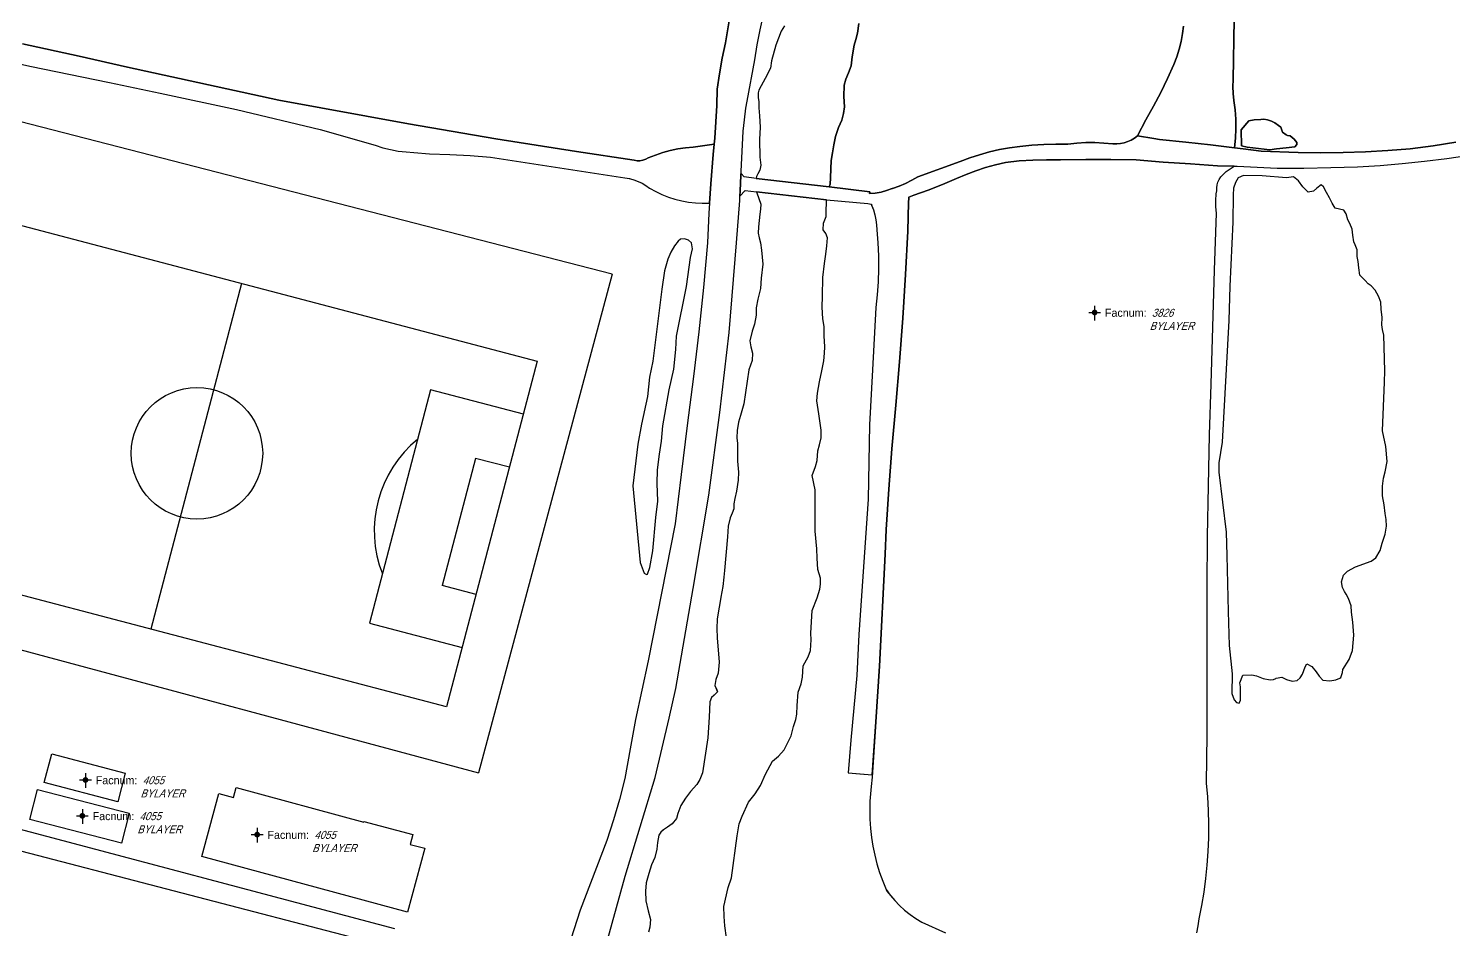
# Model space of a CAD drawing. Header units: inches. Extents: x 1273557 to 1282364, y 239587 to 246310.
# Drawn here: x 1279336 to 1280084, y 242328 to 242800 of the extents above; entities that cross this region are included whole.
import ezdxf
from ezdxf.enums import TextEntityAlignment as Align

# ---------------------------------------------------------------- set-up
doc = ezdxf.new("R2010")
doc.units = ezdxf.units.IN
doc.header["$MEASUREMENT"] = 0
doc.linetypes.add('DASHED2', pattern=[0.375, 0.25, -0.125])
doc.layers.add('BLDG-DATA', color=159, linetype='DASHED2', lineweight=30)
for name, color, linetype in [('BLDG-UW', 231, 'Continuous'), ('GRASS', 3, 'Continuous'), ('GRASS-ISLAND', 22, 'Continuous'), ('MISC-FENCE', 140, 'Continuous'), ('MISC-SURF-FEAT', 40, 'Continuous'), ('PATH', 253, 'Continuous'), ('PRKG-DATA', 255, 'Continuous'), ('PRKG-UW', 6, 'Continuous'), ('STREET-UW', 50, 'Continuous'), ('Water_Source', 133, 'Continuous')]:
    doc.layers.add(name, color=color, linetype=linetype)
doc.styles.add('SS_LITE', font='FRABK.TTF', dxfattribs={"height": 16})

# ---------------------------------------------------------------- blocks, each defined once
blk = doc.blocks.new('*U1')
for p, q in [((-3.08, 0), (3.08, 0)), ((0, 3.55), (0, -4.2))]:
    blk.add_line(p, q)
at = {"const_width": 1.5}
blk.add_lwpolyline([(-0.75, 0, 1), (0.75, 0, 1)], format="xyb", close=True, dxfattribs=at)
at = {"layer": 'BLDG-DATA', "color": 1, "style": 'SS_LITE'}
blk.add_text('Facnum:', height=4.2, dxfattribs=at).set_placement((27.26, -2.25), align=Align.RIGHT)
at = {"layer": 'BLDG-DATA', "color": 7, "style": 'SS_LITE', "oblique": 20, "width": 0.9, "flags": 8}
for tag, p in [('FACNUM', (29.98, -2.25)), ('OBJECT', (28.84, -9.16))]:
    blk.add_attdef(tag, p, '', height=4.2, dxfattribs=at)
blk = doc.blocks.new('*U8')
for p, q in [((-3.08, 0), (3.08, 0)), ((0, 3.55), (0, -4.2))]:
    blk.add_line(p, q)
at = {"const_width": 1.5}
blk.add_lwpolyline([(-0.75, 0, 1), (0.75, 0, 1)], format="xyb", close=True, dxfattribs=at)
at = {"layer": 'PRKG-DATA', "color": 1, "style": 'SS_LITE'}
blk.add_text('Facnum:', height=4.2, dxfattribs=at).set_placement((27.26, -2.25), align=Align.RIGHT)
at = {"layer": 'PRKG-DATA', "color": 7, "style": 'SS_LITE', "oblique": 20, "width": 0.9, "flags": 8}
for tag, p in [('FACNUM', (29.98, -2.25)), ('OBJECT', (28.84, -9.16))]:
    blk.add_attdef(tag, p, '', height=4.2, dxfattribs=at)

msp = doc.modelspace()

# ---------------------------------------------------------------- linework, layer by layer
at = {"layer": 'BLDG-UW'}
for points in [[(1279383.11, 242394.65), (1279344.47, 242404.8), (1279348.42, 242419.84), (1279387.06, 242409.69)], [(1279341.06, 242401.04), (1279389.16, 242388.73), (1279385.13, 242372.96), (1279337.03, 242385.28)], [(1279535.2, 242336.79), (1279427.19, 242365.95), (1279436.09, 242398.91), (1279443.85, 242396.82), (1279445.27, 242402.09), (1279512.22, 242384.01), (1279512.31, 242384.35), (1279537.93, 242377.43), (1279536.55, 242372.31), (1279544.23, 242370.23)]]:
    msp.add_lwpolyline(points, close=True, dxfattribs=at)
at = {"layer": 'GRASS'}
for points in [[(1279333.06, 242792.26), (1279362.78, 242785.68), (1279388.23, 242780), (1279467.64, 242762.72), (1279535.68, 242750.28), (1279581.5, 242742.4), (1279623.82, 242735.74), (1279654.12, 242731.1), (1279655.65, 242730.83), (1279657.2, 242730.83), (1279658.73, 242731.09), (1279660.2, 242731.62), (1279661.55, 242732.39), (1279665.32, 242733.87), (1279669.16, 242735.14), (1279673.07, 242736.2), (1279677.03, 242737.04), (1279681.03, 242737.66), (1279685.05, 242738.06), (1279696.1, 242739.49), (1279696.42, 242742.73), (1279697.06, 242751.27), (1279697.49, 242759.83), (1279697.72, 242768.39), (1279698.88, 242776.53), (1279700.36, 242784.62), (1279702.17, 242792.65), (1279704.36, 242806.26)], [(1279733.02, 242801.67), (1279731.33, 242798.83), (1279728.54, 242791.54), (1279726.26, 242783.24), (1279725.63, 242779.48), (1279722.97, 242773.98), (1279720.81, 242770.08), (1279719.67, 242767.96), (1279719.19, 242766.44), (1279719.3, 242763.92), (1279719.52, 242761.85), (1279719.53, 242758.62), (1279719.96, 242754.38), (1279720.26, 242748.44), (1279720, 242742.07), (1279720.04, 242732.82), (1279720.65, 242728.58), (1279720.14, 242725.99), (1279719.09, 242723.95), (1279718.43, 242722.53), (1279718.23, 242721.63), (1279711.93, 242722.38), (1279710.23, 242724.13), (1279710.28, 242725.17), (1279711.33, 242746.35), (1279711.98, 242752.38), (1279712.83, 242758.38), (1279713.48, 242762.07), (1279717.5, 242783.82), (1279718.76, 242791.71), (1279720.3, 242799.55), (1279722.12, 242807.33)], [(1279772.13, 242802.89), (1279771.46, 242797.79), (1279770.48, 242794.4), (1279769.6, 242791.46), (1279768.54, 242785.38), (1279768.06, 242780.63), (1279766.71, 242776.98), (1279765.19, 242773.69), (1279764.39, 242770.57), (1279764.15, 242764.64), (1279764.55, 242759.15), (1279764.1, 242755.66), (1279763.11, 242752.09), (1279761.49, 242748.27), (1279759.85, 242743.64), (1279758.93, 242739.26), (1279758.28, 242735.06), (1279757.64, 242731.03), (1279757.35, 242726.63), (1279757.14, 242721.88), (1279756.96, 242718.56), (1279756.46, 242717.12), (1279756.46, 242717.11), (1279777.8, 242714.58), (1279777.65, 242713.65), (1279780.7, 242713.92), (1279783.72, 242714.44), (1279786.68, 242715.22), (1279789.56, 242716.24), (1279789.72, 242716.29), (1279793.16, 242717.55), (1279796.54, 242718.99), (1279799.83, 242720.62), (1279803.03, 242722.43), (1279825.22, 242730.41), (1279830.27, 242732.33), (1279835.4, 242734.01), (1279840.6, 242735.46), (1279845.86, 242736.68), (1279851.17, 242737.65), (1279856.52, 242738.39), (1279862.8, 242738.99), (1279869.11, 242739.39), (1279875.42, 242739.58), (1279881.73, 242739.57), (1279886.45, 242740.09), (1279891.2, 242740.35), (1279895.95, 242740.37), (1279900.7, 242740.13), (1279905.43, 242739.65), (1279907.41, 242739.65), (1279909.38, 242739.87), (1279911.32, 242740.28), (1279913.2, 242740.9), (1279915, 242741.71), (1279916.71, 242742.71), (1279918.3, 242743.88), (1279922.68, 242752.4), (1279926.75, 242759.45), (1279930.57, 242766.65), (1279934.13, 242773.97), (1279937.43, 242781.42), (1279938.95, 242785.34), (1279940.23, 242789.34), (1279941.25, 242793.42), (1279942.01, 242797.56), (1279942.49, 242801.47)], [(1279969.12, 242805.14), (1279968.48, 242773.38), (1279968.42, 242769.76), (1279968.58, 242766.13), (1279968.96, 242762.53), (1279969.59, 242757.58), (1279969.94, 242752.6), (1279970.01, 242747.61), (1279969.79, 242742.62), (1279969.28, 242737.66), (1279973.72, 242737.09), (1279983.2, 242735.87), (1280002.73, 242735.14), (1280014.48, 242735.03), (1280026.23, 242735.18), (1280037.99, 242735.56), (1280049.74, 242736.19), (1280061.48, 242737.07), (1280073.46, 242738.7), (1280085.4, 242740.62)], [(1279307.06, 242787.12), (1279336.88, 242780.5), (1279378.78, 242771.86), (1279405.33, 242766.31), (1279445.48, 242757.67), (1279489.35, 242747.22), (1279518.21, 242738.96), (1279522.17, 242737.71), (1279526.2, 242736.71), (1279530.29, 242735.95), (1279534.42, 242735.45), (1279538.57, 242735.21), (1279546.77, 242734.49), (1279557.45, 242734.16), (1279568.1, 242733.58), (1279578.74, 242732.77), (1279649.32, 242721.86), (1279651.66, 242721.48), (1279653.95, 242720.88), (1279656.18, 242720.06), (1279658.33, 242719.04), (1279660.36, 242717.82), (1279662.28, 242716.41), (1279665.46, 242714.67), (1279668.75, 242713.14), (1279672.12, 242711.82), (1279675.58, 242710.71), (1279679.1, 242709.83), (1279682.67, 242709.17), (1279686.27, 242708.73), (1279689.89, 242708.53), (1279693.66, 242708.55), (1279693.32, 242703.31), (1279692.59, 242687.84), (1279690.48, 242664.45), (1279688.05, 242641.09), (1279685.31, 242617.76), (1279682.05, 242592.01), (1279678.85, 242566.26), (1279675.71, 242540.5), (1279661.57, 242468.53), (1279658.09, 242453.19), (1279654.89, 242437.79), (1279651.97, 242422.33), (1279649.33, 242406.83), (1279646.47, 242395.91), (1279643.3, 242385.08), (1279639.82, 242374.34), (1279625.73, 242337.78), (1279607.88, 242282.3)], [(1279949.56, 242325.91), (1279950.25, 242329.53), (1279950.72, 242333.19), (1279952.1, 242340.19), (1279953.27, 242347.25), (1279954.21, 242354.34), (1279954.93, 242361.46), (1279955.43, 242368.59), (1279955.7, 242375.74), (1279955.76, 242382.9), (1279955.59, 242390.05), (1279955.19, 242397.19), (1279954.58, 242404.32), (1279954.85, 242429.7), (1279954.97, 242455.09), (1279954.92, 242480.47), (1279954.9, 242507.12), (1279955.1, 242533.76), (1279955.53, 242560.41), (1279956.18, 242587.05), (1279957.05, 242613.68), (1279957.83, 242643.57), (1279958.74, 242673.45), (1279959.78, 242703.33), (1279959.53, 242706.69), (1279959.51, 242710.07), (1279959.72, 242713.43), (1279959.95, 242715.14), (1279959.91, 242716.67), (1279960.1, 242718.2), (1279960.53, 242719.67), (1279961.18, 242721.07), (1279962.03, 242722.34), (1279963.07, 242723.48), (1279964.27, 242724.56), (1279964.92, 242725.28), (1279969.03, 242728.03), (1279970.71, 242727.99), (1279974.17, 242727.85), (1279981.15, 242727.57), (1279991.57, 242726.99), (1280005.66, 242727.03), (1280019.74, 242727.24), (1280033.8, 242727.61), (1280045.79, 242728.42), (1280057.33, 242729.42), (1280069.07, 242730.64), (1280080.79, 242732.08), (1280097.35, 242734.54)], [(1279640.29, 242322.77), (1279644.8, 242339.23), (1279649.48, 242355.65), (1279665.17, 242407.31), (1279668.91, 242422.88), (1279672.53, 242438.49), (1279676.03, 242454.12), (1279685.08, 242506.55), (1279693.26, 242555.46), (1279699.15, 242598.83), (1279704.1, 242640.81), (1279707.81, 242687.73), (1279709.53, 242710.09), (1279709.64, 242712.29), (1279712.41, 242715.2), (1279718.39, 242714.53), (1279718.57, 242713.99), (1279720.58, 242708.17), (1279720.51, 242705.49), (1279720.18, 242702.81), (1279719.82, 242699.49), (1279719.47, 242696.18), (1279719.21, 242692.95), (1279719.68, 242690.51), (1279720.51, 242687.88), (1279720.96, 242684.01), (1279721.76, 242676.62), (1279720.85, 242669.19), (1279720.44, 242663.81), (1279719.04, 242658.27), (1279718.12, 242653.72), (1279718.11, 242649.94), (1279717.36, 242645.11), (1279716.01, 242641.46), (1279714.89, 242636.37), (1279715.45, 242633.3), (1279716.35, 242629.86), (1279716.16, 242626.09), (1279714.42, 242621.11), (1279711.63, 242603.39), (1279710.04, 242597.23), (1279708.96, 242593.75), (1279708.22, 242589.37), (1279708.12, 242585.6), (1279708.41, 242582.54), (1279708.39, 242578.32), (1279708.35, 242573.37), (1279708.92, 242567.52), (1279708.82, 242563.39), (1279707.95, 242557.48), (1279706.95, 242553.64), (1279706.43, 242550.87), (1279706.55, 242548.26), (1279705.59, 242546.04), (1279704.54, 242543.55), (1279703.53, 242539.27), (1279703.12, 242533.53), (1279701.59, 242515.87), (1279701.15, 242512.46), (1279700.75, 242507.62), (1279699.71, 242501.99), (1279699.09, 242498.68), (1279698.36, 242494.84), (1279697.8, 242490.36), (1279697.5, 242485.52), (1279697.64, 242480.57), (1279698.75, 242467.78), (1279698.16, 242462.05), (1279697, 242458.75), (1279696.56, 242455.62), (1279697.32, 242453.81), (1279697.95, 242452.3), (1279695.98, 242450.43), (1279694.78, 242449.29), (1279693.91, 242447.06), (1279693.44, 242438.99), (1279692.8, 242428.23), (1279690, 242409.88), (1279688.65, 242406.23), (1279686.97, 242403.76), (1279683.73, 242399.98), (1279681.04, 242396.45), (1279678.69, 242392.65), (1279677.06, 242388.56), (1279676.36, 242385.88), (1279674.14, 242383.15), (1279671.58, 242381.33), (1279669.48, 242379.94), (1279668.09, 242378.63), (1279667.16, 242377.13), (1279666.43, 242373.28), (1279666.07, 242369.79), (1279664.97, 242365.41), (1279663.26, 242361.59), (1279661.8, 242357.05), (1279660.5, 242352.14), (1279660.03, 242347.75), (1279660.26, 242342.71), (1279661.57, 242337.38), (1279662.71, 242332.95), (1279662.43, 242328.82), (1279661.73, 242326.23)], [(1279702.63, 242323.2), (1279701.72, 242329.6), (1279701.48, 242334.46), (1279701.17, 242339.77), (1279703.48, 242349.68), (1279705.32, 242354.67), (1279708.22, 242376.78), (1279709.18, 242383.05), (1279710.9, 242387.14), (1279714.23, 242394.37), (1279717.58, 242398.74), (1279720.48, 242403.24), (1279723.14, 242409.2), (1279726.79, 242415.91), (1279729.94, 242418.64), (1279732.81, 242421.89), (1279734.69, 242425.34), (1279736.5, 242429.25), (1279737.79, 242434.07), (1279738.96, 242437.72), (1279739.57, 242440.58), (1279739.78, 242445.16), (1279740.23, 242452.15), (1279741.78, 242456.52), (1279742.58, 242459.91), (1279742.85, 242465.91), (1279745.55, 242470.71), (1279746.71, 242473.91), (1279747.03, 242479.56), (1279746.85, 242483.07), (1279747.51, 242494.92), (1279750.2, 242501.68), (1279751.66, 242506.13), (1279752, 242508.73), (1279751.99, 242511.96), (1279750.57, 242516.4), (1279750.18, 242522.34), (1279750.04, 242527.28), (1279749.11, 242536.65), (1279749.19, 242550.22), (1279749.22, 242554.98), (1279749.12, 242558.3), (1279747.57, 242565.85), (1279749.34, 242570.52), (1279750.23, 242573.64), (1279750.63, 242578.66), (1279751.43, 242581.87), (1279752.33, 242585.53), (1279752.34, 242589.49), (1279751.03, 242598.14), (1279750.04, 242604.91), (1279750.32, 242609.03), (1279751.37, 242614.85), (1279752.59, 242620.66), (1279753.62, 242625.84), (1279753.99, 242629.87), (1279754.26, 242633.19), (1279753.96, 242639.04), (1279753.81, 242643.98), (1279753.2, 242647.95), (1279752.81, 242653.98), (1279752.96, 242659.82), (1279753.21, 242669.59), (1279754.11, 242677.04), (1279754.68, 242681.79), (1279755.25, 242686.26), (1279755.71, 242690.47), (1279754.69, 242692.65), (1279753.39, 242694.7), (1279753.48, 242698.1), (1279754.92, 242701.63), (1279754.96, 242703.25), (1279755.04, 242710.39), (1279776.81, 242708.35), (1279778.51, 242708.12), (1279779.69, 242705.13), (1279780.46, 242702.55), (1279781.02, 242699.92), (1279781.36, 242697.26), (1279781.48, 242694.57), (1279782.03, 242687.79), (1279782.33, 242680.99), (1279782.38, 242674.18), (1279782.18, 242667.38), (1279781.73, 242660.59), (1279781.04, 242653.82), (1279779.26, 242621.11), (1279777.69, 242592.34), (1279776.95, 242553.27), (1279772.12, 242482.39), (1279771.08, 242460.9), (1279767.94, 242426.91), (1279766.55, 242409.73), (1279779.1, 242408.68), (1279779.01, 242407.48), (1279778.48, 242402.59), (1279777.93, 242394.94), (1279777.79, 242390.19), (1279777.87, 242385.44), (1279778.17, 242380.69), (1279778.7, 242375.97), (1279779.45, 242371.27), (1279780.42, 242366.62), (1279781.61, 242362.02), (1279783.01, 242357.48), (1279784.63, 242353.01), (1279786.8, 242347.81), (1279790.91, 242342.85), (1279793.41, 242340.2), (1279796.09, 242337.73), (1279798.94, 242335.45), (1279801.93, 242333.37), (1279805.06, 242331.5), (1279817.5, 242325.95)]]:
    msp.add_lwpolyline(points, dxfattribs=at)
at = {"layer": 'GRASS-ISLAND'}
for points in [[(1279998.39, 242743.99), (1279997.03, 242744.14), (1279996.35, 242744.39), (1279994.45, 242745.92), (1279993.49, 242748.45), (1279992.38, 242749.39), (1279990.36, 242750.69), (1279988.68, 242751.64), (1279986.53, 242752.27), (1279984.72, 242752.66), (1279983.12, 242752.58), (1279979.58, 242752.33), (1279976.72, 242751.72), (1279972.8, 242747.14), (1279972.97, 242738.6), (1279975.92, 242738.07), (1279987.84, 242736.52), (1279991.27, 242737.11), (1279996.29, 242737.55), (1280000.98, 242738.12), (1280002.03, 242739.35), (1280001.95, 242740.49), (1280000.62, 242742.23)], [(1280048.04, 242614.69), (1280048.19, 242620.67), (1280047.63, 242639.4), (1280046.93, 242642.41), (1280046.6, 242644.76), (1280046.7, 242648.66), (1280046.28, 242652.96), (1280046.12, 242656.6), (1280044.9, 242659.88), (1280043.16, 242663.05), (1280041.01, 242665.18), (1280039.47, 242666.26), (1280037.83, 242667.99), (1280035.06, 242670.89), (1280034.49, 242674.71), (1280034.18, 242677.96), (1280033.73, 242680.7), (1280033.69, 242684.09), (1280032.59, 242686.84), (1280031.97, 242688.29), (1280031.41, 242691.81), (1280030.97, 242694.94), (1280029.75, 242697.97), (1280028.76, 242699.94), (1280027.8, 242703.08), (1280026.68, 242704.93), (1280022.05, 242706.02), (1280020.53, 242708.6), (1280019.04, 242711.37), (1280017.55, 242714.13), (1280015.94, 242717.17), (1280014.66, 242718.24), (1280012.54, 242716.47), (1280010.81, 242714.83), (1280007.94, 242714.38), (1280005.15, 242717.18), (1280002.89, 242720.36), (1280000.21, 242722.37), (1279996.56, 242721.95), (1279983.77, 242722.95), (1279974.02, 242723.2), (1279971.26, 242721.84), (1279969.77, 242719.53), (1279968.78, 242716.44), (1279968.56, 242712.93), (1279968.46, 242698.64), (1279966.83, 242665.01), (1279966.37, 242647.08), (1279962.8, 242583.22), (1279961.09, 242572.47), (1279961.1, 242567.53), (1279964.85, 242536.11), (1279965.32, 242523.87), (1279965.87, 242494.35), (1279966.46, 242476.53), (1279968.03, 242461.8), (1279967.85, 242451.38), (1279969.06, 242448.09), (1279970.33, 242446.76), (1279971.65, 242446.28), (1279972.44, 242447.88), (1279972.38, 242450.87), (1279972.36, 242454.9), (1279972.02, 242456.99), (1279973.61, 242461.09), (1279978.37, 242461.25), (1279980.82, 242460.67), (1279984.3, 242459.28), (1279988.05, 242458.53), (1279989.74, 242458.75), (1279990.93, 242459.37), (1279991.06, 242459.5), (1279994.07, 242460.07), (1279996.51, 242458.84), (1279999.47, 242457.85), (1280002.08, 242458.18), (1280003.8, 242459.56), (1280004.89, 242461.48), (1280006.35, 242465.33), (1280007.23, 242467.03), (1280009.93, 242465.52), (1280012.08, 242462.86), (1280013.71, 242460.48), (1280015.6, 242458.35), (1280019.23, 242458), (1280022.37, 242458.57), (1280024.47, 242459.43), (1280025, 242459.8), (1280025.98, 242462.51), (1280026.14, 242463.93), (1280029.53, 242469.31), (1280031.21, 242473.95), (1280031.93, 242481.99), (1280031.32, 242488.76), (1280030.68, 242494.11), (1280030.51, 242497.49), (1280029.17, 242501.17), (1280027.93, 242503.54), (1280026.92, 242504.86), (1280025.94, 242506.97), (1280025.36, 242509.97), (1280026.49, 242513.45), (1280028.63, 242515.61), (1280032.71, 242517.85), (1280040.98, 242520.89), (1280043.36, 242522.65), (1280045.67, 242526.49), (1280046.81, 242530.23), (1280048.36, 242535), (1280049.12, 242539.27), (1280048.94, 242542.65), (1280048.38, 242545.92), (1280047.84, 242550.35), (1280046.92, 242555.05), (1280046.92, 242560.12), (1280047.42, 242564.4), (1280048.28, 242567.63), (1280049.33, 242573.19), (1280048.75, 242581.01), (1280047.01, 242589.24)], [(1279672.56, 242610.71), (1279674.98, 242621.52), (1279676.08, 242631.89), (1279676.38, 242638.81), (1279681.58, 242664.85), (1279683.76, 242680.09), (1279684.71, 242684.61), (1279684.31, 242687.72), (1279682.67, 242689.2), (1279680.54, 242689.85), (1279678.5, 242689.66), (1279677.17, 242688.74), (1279675.31, 242686.28), (1279673.43, 242682.98), (1279671.79, 242679.2), (1279670.08, 242673.15), (1279668.76, 242663.5), (1279663.9, 242625.78), (1279662.24, 242617.41), (1279661.14, 242607.27), (1279658.03, 242592.7), (1279656.13, 242582.13), (1279653.49, 242560.37), (1279657.35, 242520.16), (1279659.48, 242514.49), (1279660.54, 242513.87), (1279661.14, 242514.09), (1279662.42, 242517.52), (1279663.96, 242526.21), (1279665.48, 242543.73), (1279666.53, 242552.31), (1279666.17, 242561.52), (1279666.47, 242568.68), (1279667.52, 242577.02), (1279668.52, 242583.69), (1279669.21, 242591.79)], [(1279383.11, 242394.65), (1279344.47, 242404.8), (1279348.42, 242419.84), (1279387.06, 242409.69)], [(1279341.06, 242401.04), (1279389.16, 242388.73), (1279385.13, 242372.96), (1279337.03, 242385.28)], [(1279535.2, 242336.79), (1279427.19, 242365.95), (1279436.09, 242398.91), (1279443.85, 242396.82), (1279445.27, 242402.09), (1279512.22, 242384.01), (1279512.31, 242384.35), (1279537.93, 242377.43), (1279536.55, 242372.31), (1279544.23, 242370.23)]]:
    msp.add_lwpolyline(points, close=True, dxfattribs=at)
at = {"layer": 'MISC-FENCE'}
for p, q in [((1279642.56, 242671.35), (1279254.04, 242771.31)), ((1279642.56, 242671.35), (1279572.44, 242409.9)), ((1279219.77, 242504.49), (1279572.44, 242409.9))]:
    msp.add_line(p, q, dxfattribs=at)
at = {"layer": 'MISC-SURF-FEAT'}
for p, q in [((1279292.85, 242707.26), (1279603.3, 242625.78)), ((1279448.07, 242666.52), (1279400.48, 242485.2)), ((1279603.3, 242625.78), (1279555.7, 242444.46)), ((1279547.33, 242610.67), (1279515.22, 242488.33)), ((1279595.98, 242597.9), (1279547.33, 242610.67)), ((1279570.89, 242574.74), (1279553.39, 242508.06)), ((1279588.67, 242570.07), (1279570.89, 242574.74)), ((1279555.7, 242444.46), (1279245.26, 242525.94)), ((1279571.17, 242503.39), (1279553.39, 242508.06)), ((1279515.22, 242488.33), (1279563.87, 242475.56)), ((1279254.23, 242400.82), (1279528.32, 242328.2)), ((1279250.68, 242389.95), (1279513.53, 242321.7))]:
    msp.add_line(p, q, dxfattribs=at)
msp.add_circle((1279424.68, 242577.4), 34.48, dxfattribs=at)
msp.add_arc((1279579.7, 242536.79), 61.97, 129.17049, 201.41644, dxfattribs=at)
at = {"layer": 'PATH'}
for points in [[(1279307.06, 242787.12), (1279336.88, 242780.5), (1279378.78, 242771.86), (1279405.33, 242766.31), (1279445.48, 242757.67), (1279489.35, 242747.22), (1279518.21, 242738.96), (1279522.17, 242737.71), (1279526.2, 242736.71), (1279530.29, 242735.95), (1279534.42, 242735.45), (1279538.57, 242735.21), (1279546.77, 242734.49), (1279557.45, 242734.16), (1279568.1, 242733.58), (1279578.74, 242732.77), (1279651.49, 242721.52), (1279653.95, 242720.88), (1279656.18, 242720.06), (1279658.32, 242719.04), (1279660.36, 242717.82), (1279662.28, 242716.41), (1279665.46, 242714.67), (1279668.75, 242713.14), (1279672.12, 242711.82), (1279675.58, 242710.71), (1279679.1, 242709.83), (1279682.67, 242709.17), (1279686.27, 242708.73), (1279689.89, 242708.53), (1279693.66, 242708.55), (1279694.32, 242718.76), (1279695.59, 242734.2), (1279696.1, 242739.49), (1279685.05, 242738.06), (1279681.03, 242737.66), (1279677.03, 242737.04), (1279673.07, 242736.2), (1279669.16, 242735.14), (1279665.32, 242733.87), (1279661.55, 242732.39), (1279660.2, 242731.62), (1279658.72, 242731.09), (1279657.2, 242730.83), (1279655.65, 242730.83), (1279654.12, 242731.1), (1279623.82, 242735.74), (1279581.5, 242742.4), (1279535.68, 242750.28), (1279467.64, 242762.72), (1279388.23, 242780), (1279362.78, 242785.68), (1279333.06, 242792.26)], [(1280085.4, 242740.62), (1280073.46, 242738.7), (1280061.48, 242737.07), (1280049.74, 242736.19), (1280037.99, 242735.56), (1280026.23, 242735.18), (1280014.48, 242735.03), (1280002.73, 242735.14), (1279983.2, 242735.87), (1279973.72, 242737.09), (1279969.28, 242737.66), (1279956.71, 242739.13), (1279943.66, 242740.58), (1279929.86, 242742.05), (1279926.86, 242742.5), (1279918.3, 242743.88), (1279916.71, 242742.71), (1279915, 242741.71), (1279913.2, 242740.9), (1279911.32, 242740.28), (1279909.38, 242739.87), (1279907.41, 242739.65), (1279905.43, 242739.65), (1279900.7, 242740.13), (1279895.95, 242740.37), (1279891.2, 242740.35), (1279886.45, 242740.09), (1279881.73, 242739.57), (1279875.42, 242739.58), (1279869.11, 242739.39), (1279862.8, 242738.99), (1279856.52, 242738.39), (1279851.17, 242737.65), (1279845.86, 242736.68), (1279840.6, 242735.46), (1279835.4, 242734.01), (1279830.27, 242732.33), (1279825.22, 242730.41), (1279803.03, 242722.43), (1279799.83, 242720.62), (1279796.54, 242718.99), (1279793.16, 242717.55), (1279789.72, 242716.29), (1279789.56, 242716.24), (1279786.68, 242715.22), (1279783.72, 242714.44), (1279780.7, 242713.92), (1279777.65, 242713.65), (1279777.8, 242714.58), (1279756.46, 242717.11), (1279718.23, 242721.63), (1279711.93, 242722.38), (1279710.23, 242724.13), (1279710.18, 242723.1), (1279709.77, 242715.02), (1279709.64, 242712.29), (1279712.41, 242715.2), (1279718.39, 242714.53), (1279755.04, 242710.39), (1279776.81, 242708.35), (1279778.68, 242708.1), (1279778.68, 242708.1), (1279778.68, 242708.1), (1279778.7, 242707.63), (1279779.69, 242705.13), (1279780.46, 242702.55), (1279781.02, 242699.92), (1279781.36, 242697.26), (1279781.48, 242694.57), (1279782.03, 242687.79), (1279782.33, 242680.99), (1279782.38, 242674.18), (1279782.18, 242667.38), (1279781.73, 242660.59), (1279781.04, 242653.82), (1279779.26, 242621.11), (1279777.69, 242592.34), (1279776.95, 242553.27), (1279772.12, 242482.39), (1279771.08, 242460.9), (1279767.94, 242426.91), (1279766.55, 242409.73), (1279772.63, 242409.22), (1279779.1, 242408.68), (1279781.08, 242436.61), (1279782.96, 242465.75), (1279785.82, 242524.5), (1279786.45, 242537.4), (1279787.75, 242558.63), (1279789.32, 242579.84), (1279791.47, 242602.63), (1279793.4, 242625.44), (1279795.1, 242648.27), (1279796.57, 242671.12), (1279797.81, 242693.98), (1279798.19, 242708.91), (1279798.24, 242711.19), (1279798.24, 242711.42), (1279798.24, 242711.78), (1279801.01, 242712.72), (1279808.54, 242715.48), (1279815.99, 242718.43), (1279823.36, 242721.58), (1279828.36, 242723.66), (1279833.43, 242725.55), (1279838.57, 242727.24), (1279843.77, 242728.72), (1279849.03, 242730.01), (1279856.22, 242730.74), (1279863.43, 242731.2), (1279870.65, 242731.39), (1279877.88, 242731.31), (1279891.15, 242731.58), (1279904.42, 242731.56), (1279917.68, 242731.26), (1279931.88, 242730.2), (1279946.08, 242729.2), (1279960.28, 242728.26), (1279969.03, 242728.03), (1279970.71, 242727.99), (1279974.17, 242727.85), (1279981.15, 242727.57), (1279991.57, 242726.99), (1280005.66, 242727.03), (1280019.74, 242727.24), (1280033.8, 242727.61), (1280045.79, 242728.42), (1280057.33, 242729.42), (1280069.07, 242730.64), (1280080.79, 242732.08), (1280097.35, 242734.54)]]:
    msp.add_lwpolyline(points, dxfattribs=at)
at = {"layer": 'PRKG-UW'}
msp.add_lwpolyline([(1279949.56, 242325.91), (1279950.25, 242329.53), (1279950.72, 242333.19), (1279952.1, 242340.19), (1279953.27, 242347.25), (1279954.21, 242354.34), (1279954.93, 242361.46), (1279955.43, 242368.59), (1279955.7, 242375.74), (1279955.76, 242382.9), (1279955.59, 242390.05), (1279955.19, 242397.19), (1279954.58, 242404.32), (1279954.85, 242429.7), (1279954.97, 242455.09), (1279954.92, 242480.47), (1279954.9, 242507.12), (1279955.1, 242533.76), (1279955.53, 242560.41), (1279956.18, 242587.05), (1279957.05, 242613.68), (1279957.83, 242643.57), (1279958.74, 242673.45), (1279959.78, 242703.33), (1279959.53, 242706.69), (1279959.51, 242710.07), (1279959.72, 242713.43), (1279959.95, 242715.14), (1279959.91, 242716.67), (1279960.1, 242718.2), (1279960.53, 242719.67), (1279961.18, 242721.07), (1279962.03, 242722.34), (1279963.07, 242723.48), (1279964.27, 242724.56), (1279964.92, 242725.28), (1279969.03, 242728.03), (1279960.28, 242728.26), (1279946.08, 242729.2), (1279931.88, 242730.2), (1279917.68, 242731.26), (1279904.42, 242731.56), (1279891.15, 242731.58), (1279877.88, 242731.31), (1279870.65, 242731.39), (1279863.43, 242731.2), (1279856.22, 242730.74), (1279849.03, 242730.01), (1279843.77, 242728.72), (1279838.57, 242727.24), (1279833.43, 242725.55), (1279828.36, 242723.66), (1279823.36, 242721.58), (1279815.99, 242718.43), (1279808.54, 242715.48), (1279801.01, 242712.72), (1279798.24, 242711.78), (1279798.24, 242711.42), (1279798.24, 242711.19), (1279798.19, 242708.91), (1279797.81, 242693.98), (1279796.57, 242671.12), (1279795.1, 242648.27), (1279793.4, 242625.44), (1279791.47, 242602.63), (1279789.32, 242579.84), (1279787.75, 242558.63), (1279786.45, 242537.4), (1279785.82, 242524.5), (1279782.96, 242465.75), (1279781.08, 242436.61), (1279779.01, 242407.48), (1279778.48, 242402.59), (1279777.93, 242394.94), (1279777.79, 242390.19), (1279777.87, 242385.44), (1279778.17, 242380.69), (1279778.7, 242375.97), (1279779.45, 242371.27), (1279780.42, 242366.62), (1279781.61, 242362.02), (1279783.01, 242357.48), (1279784.63, 242353.01), (1279786.46, 242348.62), (1279788.58, 242345.66), (1279790.91, 242342.85), (1279793.41, 242340.2), (1279796.09, 242337.73), (1279798.94, 242335.45), (1279801.93, 242333.37), (1279805.06, 242331.5), (1279817.5, 242325.95)], dxfattribs=at)
at = {"layer": 'STREET-UW'}
for points in [[(1279704.36, 242806.26), (1279702.17, 242792.65), (1279700.36, 242784.62), (1279698.88, 242776.53), (1279697.72, 242768.39), (1279697.49, 242759.83), (1279697.06, 242751.27), (1279696.42, 242742.73), (1279696.1, 242739.49), (1279695.59, 242734.2), (1279694.32, 242718.76), (1279693.66, 242708.55), (1279693.32, 242703.31), (1279692.59, 242687.84), (1279690.48, 242664.45), (1279688.05, 242641.09), (1279685.31, 242617.76), (1279682.05, 242592.01), (1279678.85, 242566.26), (1279675.71, 242540.5), (1279661.57, 242468.53), (1279658.09, 242453.19), (1279654.89, 242437.79), (1279651.97, 242422.33), (1279649.33, 242406.83), (1279646.47, 242395.91), (1279643.3, 242385.08), (1279639.82, 242374.34), (1279625.73, 242337.78), (1279607.88, 242282.3)], [(1279640.29, 242322.77), (1279644.8, 242339.23), (1279649.48, 242355.65), (1279665.17, 242407.31), (1279668.91, 242422.88), (1279672.53, 242438.49), (1279676.03, 242454.12), (1279685.08, 242506.55), (1279693.26, 242555.46), (1279699.15, 242598.83), (1279704.1, 242640.81), (1279707.81, 242687.73), (1279709.53, 242710.09), (1279709.64, 242712.29), (1279709.77, 242715.02), (1279710.18, 242723.1), (1279710.28, 242725.17), (1279711.33, 242746.35), (1279711.98, 242752.38), (1279712.83, 242758.38), (1279713.48, 242762.07), (1279717.5, 242783.82), (1279718.76, 242791.71), (1279720.3, 242799.55), (1279722.12, 242807.33)], [(1279942.49, 242801.47), (1279942.01, 242797.56), (1279941.25, 242793.42), (1279940.23, 242789.34), (1279938.95, 242785.34), (1279937.43, 242781.42), (1279934.13, 242773.97), (1279930.57, 242766.65), (1279926.75, 242759.45), (1279922.68, 242752.4), (1279918.3, 242743.88), (1279926.86, 242742.5), (1279929.86, 242742.05), (1279943.66, 242740.58), (1279956.71, 242739.13), (1279969.28, 242737.66), (1279969.79, 242742.62), (1279970.01, 242747.61), (1279969.94, 242752.6), (1279969.59, 242757.58), (1279968.96, 242762.53), (1279968.58, 242766.13), (1279968.42, 242769.76), (1279968.48, 242773.38), (1279969.12, 242805.14)]]:
    msp.add_lwpolyline(points, dxfattribs=at)
at = {"layer": 'Water_Source'}
for points in [[(1279733.02, 242801.67), (1279731.33, 242798.83), (1279728.54, 242791.54), (1279726.26, 242783.24), (1279725.63, 242779.48), (1279722.97, 242773.98), (1279720.81, 242770.08), (1279719.67, 242767.96), (1279719.19, 242766.44), (1279719.3, 242763.92), (1279719.52, 242761.85), (1279719.53, 242758.62), (1279719.96, 242754.38), (1279720.26, 242748.44), (1279720, 242742.07), (1279720.04, 242732.82), (1279720.65, 242728.58), (1279720.14, 242725.99), (1279719.09, 242723.95), (1279718.43, 242722.53), (1279718.23, 242721.63), (1279756.46, 242717.11), (1279756.96, 242718.56), (1279757.14, 242721.88), (1279757.35, 242726.63), (1279757.64, 242731.03), (1279758.28, 242735.06), (1279758.93, 242739.26), (1279759.85, 242743.64), (1279761.49, 242748.27), (1279763.11, 242752.09), (1279764.1, 242755.66), (1279764.55, 242759.15), (1279764.15, 242764.64), (1279764.39, 242770.57), (1279765.19, 242773.69), (1279766.71, 242776.98), (1279768.06, 242780.63), (1279768.54, 242785.38), (1279769.6, 242791.46), (1279770.48, 242794.4), (1279771.46, 242797.79), (1279772.13, 242802.89)], [(1279702.63, 242323.2), (1279701.72, 242329.6), (1279701.48, 242334.46), (1279701.17, 242339.77), (1279703.48, 242349.68), (1279705.32, 242354.67), (1279708.22, 242376.78), (1279709.18, 242383.05), (1279710.9, 242387.14), (1279714.23, 242394.37), (1279717.58, 242398.74), (1279720.48, 242403.24), (1279723.14, 242409.2), (1279726.79, 242415.91), (1279729.94, 242418.64), (1279732.81, 242421.89), (1279734.69, 242425.34), (1279736.5, 242429.25), (1279737.79, 242434.07), (1279738.96, 242437.72), (1279739.57, 242440.58), (1279739.78, 242445.16), (1279740.23, 242452.15), (1279741.78, 242456.52), (1279742.58, 242459.91), (1279742.85, 242465.91), (1279745.55, 242470.71), (1279746.71, 242473.91), (1279747.03, 242479.56), (1279746.85, 242483.07), (1279747.51, 242494.92), (1279750.2, 242501.68), (1279751.66, 242506.13), (1279752, 242508.73), (1279751.99, 242511.96), (1279750.57, 242516.4), (1279750.18, 242522.34), (1279750.04, 242527.28), (1279749.11, 242536.65), (1279749.19, 242550.22), (1279749.22, 242554.98), (1279749.12, 242558.3), (1279747.57, 242565.85), (1279749.34, 242570.52), (1279750.23, 242573.64), (1279750.63, 242578.66), (1279751.43, 242581.87), (1279752.33, 242585.53), (1279752.34, 242589.49), (1279751.03, 242598.14), (1279750.04, 242604.91), (1279750.32, 242609.03), (1279751.37, 242614.85), (1279752.59, 242620.66), (1279753.62, 242625.84), (1279753.99, 242629.87), (1279754.26, 242633.19), (1279753.96, 242639.04), (1279753.81, 242643.98), (1279753.2, 242647.95), (1279752.81, 242653.98), (1279752.96, 242659.82), (1279753.21, 242669.59), (1279754.11, 242677.04), (1279754.68, 242681.79), (1279755.25, 242686.26), (1279755.71, 242690.47), (1279754.69, 242692.65), (1279753.39, 242694.7), (1279753.48, 242698.1), (1279754.92, 242701.63), (1279754.96, 242703.25), (1279755.04, 242710.39), (1279718.39, 242714.52), (1279718.57, 242713.99), (1279720.58, 242708.17), (1279720.51, 242705.49), (1279720.18, 242702.81), (1279719.82, 242699.49), (1279719.47, 242696.18), (1279719.21, 242692.95), (1279719.68, 242690.51), (1279720.51, 242687.88), (1279720.96, 242684.01), (1279721.76, 242676.62), (1279720.85, 242669.19), (1279720.44, 242663.81), (1279719.04, 242658.27), (1279718.12, 242653.72), (1279718.11, 242649.94), (1279717.36, 242645.11), (1279716.01, 242641.46), (1279714.89, 242636.37), (1279715.45, 242633.3), (1279716.35, 242629.86), (1279716.16, 242626.09), (1279714.42, 242621.11), (1279711.63, 242603.39), (1279710.04, 242597.23), (1279708.96, 242593.75), (1279708.22, 242589.37), (1279708.12, 242585.6), (1279708.41, 242582.54), (1279708.39, 242578.32), (1279708.35, 242573.37), (1279708.92, 242567.52), (1279708.82, 242563.39), (1279707.95, 242557.48), (1279706.95, 242553.64), (1279706.43, 242550.87), (1279706.55, 242548.26), (1279705.59, 242546.04), (1279704.54, 242543.55), (1279703.53, 242539.27), (1279703.12, 242533.53), (1279701.59, 242515.87), (1279701.15, 242512.46), (1279700.75, 242507.62), (1279699.71, 242501.99), (1279699.09, 242498.68), (1279698.36, 242494.84), (1279697.8, 242490.36), (1279697.5, 242485.52), (1279697.64, 242480.57), (1279698.75, 242467.78), (1279698.16, 242462.05), (1279697, 242458.75), (1279696.56, 242455.62), (1279697.95, 242452.3), (1279694.78, 242449.29), (1279693.91, 242447.06), (1279693.44, 242438.99), (1279692.8, 242428.23), (1279690, 242409.88), (1279688.65, 242406.23), (1279686.97, 242403.76), (1279683.73, 242399.98), (1279681.04, 242396.45), (1279678.69, 242392.65), (1279677.06, 242388.56), (1279676.36, 242385.88), (1279674.14, 242383.15), (1279671.58, 242381.33), (1279669.48, 242379.94), (1279669.04, 242379.52), (1279669.04, 242379.52), (1279668.09, 242378.63), (1279667.16, 242377.13), (1279666.43, 242373.28), (1279666.07, 242369.79), (1279664.97, 242365.41), (1279663.26, 242361.59), (1279661.8, 242357.05), (1279660.5, 242352.14), (1279660.03, 242347.75), (1279660.26, 242342.71), (1279661.57, 242337.38), (1279662.71, 242332.95), (1279662.43, 242328.82), (1279661.73, 242326.23)]]:
    msp.add_lwpolyline(points, dxfattribs=at)
for points in [[(1279972.8, 242747.14), (1279976.72, 242751.72), (1279979.58, 242752.33), (1279983.12, 242752.58), (1279984.72, 242752.66), (1279986.53, 242752.27), (1279988.68, 242751.64), (1279990.36, 242750.69), (1279992.38, 242749.39), (1279993.49, 242748.45), (1279994.45, 242745.92), (1279996.35, 242744.39), (1279997.03, 242744.14), (1279998.39, 242743.99), (1280000.62, 242742.23), (1280001.95, 242740.49), (1280002.03, 242739.35), (1280000.98, 242738.12), (1279996.29, 242737.55), (1279991.27, 242737.11), (1279987.84, 242736.52), (1279975.92, 242738.07), (1279972.97, 242738.6)], [(1280048.04, 242614.69), (1280048.19, 242620.67), (1280047.63, 242639.4), (1280046.93, 242642.41), (1280046.6, 242644.76), (1280046.7, 242648.66), (1280046.28, 242652.96), (1280046.12, 242656.6), (1280044.9, 242659.88), (1280043.16, 242663.05), (1280041.01, 242665.18), (1280039.47, 242666.26), (1280037.83, 242667.99), (1280035.06, 242670.89), (1280034.49, 242674.71), (1280034.18, 242677.96), (1280033.73, 242680.7), (1280033.69, 242684.09), (1280032.59, 242686.84), (1280031.97, 242688.29), (1280031.41, 242691.81), (1280030.97, 242694.94), (1280029.75, 242697.97), (1280028.76, 242699.94), (1280027.8, 242703.08), (1280026.68, 242704.93), (1280022.05, 242706.02), (1280020.53, 242708.6), (1280019.04, 242711.37), (1280017.55, 242714.13), (1280015.94, 242717.17), (1280014.66, 242718.24), (1280012.54, 242716.47), (1280010.81, 242714.83), (1280007.94, 242714.38), (1280005.15, 242717.18), (1280002.89, 242720.36), (1280000.21, 242722.37), (1279996.56, 242721.95), (1279983.77, 242722.95), (1279974.02, 242723.2), (1279971.26, 242721.84), (1279969.77, 242719.53), (1279968.78, 242716.44), (1279968.56, 242712.93), (1279968.46, 242698.64), (1279966.83, 242665.01), (1279966.37, 242647.08), (1279962.8, 242583.22), (1279961.09, 242572.47), (1279961.1, 242567.53), (1279964.85, 242536.11), (1279965.32, 242523.87), (1279965.87, 242494.35), (1279966.46, 242476.53), (1279968.03, 242461.8), (1279967.85, 242451.38), (1279969.06, 242448.09), (1279970.33, 242446.76), (1279971.65, 242446.28), (1279972.44, 242447.88), (1279972.38, 242450.87), (1279972.36, 242454.9), (1279972.02, 242456.99), (1279973.61, 242461.09), (1279978.37, 242461.25), (1279980.82, 242460.67), (1279984.3, 242459.28), (1279988.05, 242458.53), (1279989.74, 242458.75), (1279990.93, 242459.37), (1279991.06, 242459.5), (1279994.07, 242460.07), (1279996.51, 242458.84), (1279999.47, 242457.85), (1280002.08, 242458.18), (1280003.8, 242459.56), (1280004.89, 242461.48), (1280006.35, 242465.33), (1280007.23, 242467.03), (1280009.93, 242465.52), (1280012.08, 242462.86), (1280013.71, 242460.48), (1280015.6, 242458.35), (1280019.23, 242458), (1280022.37, 242458.57), (1280024.47, 242459.43), (1280025, 242459.8), (1280025.98, 242462.51), (1280026.14, 242463.93), (1280029.53, 242469.31), (1280031.21, 242473.95), (1280031.93, 242481.99), (1280031.32, 242488.76), (1280030.68, 242494.11), (1280030.51, 242497.49), (1280029.17, 242501.17), (1280027.93, 242503.54), (1280026.92, 242504.86), (1280025.94, 242506.97), (1280025.36, 242509.97), (1280026.49, 242513.45), (1280028.63, 242515.61), (1280032.71, 242517.85), (1280040.98, 242520.89), (1280043.36, 242522.65), (1280045.67, 242526.49), (1280046.81, 242530.23), (1280048.36, 242535), (1280049.12, 242539.27), (1280048.94, 242542.65), (1280048.38, 242545.92), (1280047.84, 242550.35), (1280046.92, 242555.05), (1280046.92, 242560.12), (1280047.42, 242564.4), (1280048.28, 242567.63), (1280049.33, 242573.19), (1280048.75, 242581.01), (1280047.01, 242589.24)], [(1279672.56, 242610.71), (1279674.98, 242621.52), (1279676.08, 242631.89), (1279676.38, 242638.81), (1279681.58, 242664.85), (1279683.76, 242680.09), (1279684.71, 242684.61), (1279684.31, 242687.72), (1279682.67, 242689.2), (1279680.54, 242689.85), (1279678.5, 242689.66), (1279677.17, 242688.74), (1279675.31, 242686.28), (1279673.43, 242682.98), (1279671.79, 242679.2), (1279670.08, 242673.15), (1279668.76, 242663.5), (1279663.9, 242625.78), (1279662.24, 242617.41), (1279661.14, 242607.27), (1279658.03, 242592.7), (1279656.13, 242582.13), (1279653.49, 242560.37), (1279657.35, 242520.16), (1279659.48, 242514.49), (1279660.54, 242513.87), (1279661.14, 242514.09), (1279662.42, 242517.52), (1279663.96, 242526.21), (1279665.48, 242543.73), (1279666.53, 242552.31), (1279666.17, 242561.52), (1279666.47, 242568.68), (1279667.52, 242577.02), (1279668.52, 242583.69), (1279669.21, 242591.79)]]:
    msp.add_lwpolyline(points, close=True, dxfattribs=at)

# ---------------------------------------------------------------- block references
at = {"layer": 'BLDG-DATA'}
ref = msp.add_blockref('*U1', (1279366.15, 242406.07), dxfattribs=at)
ref.add_attrib('FACNUM', '4055', (1279396.13, 242403.83), dxfattribs={"color": 7, "height": 4.2, "style": 'SS_LITE', "oblique": 20, "width": 0.9})
ref.add_attrib('OBJECT', 'BYLAYER', (1279394.99, 242396.92), dxfattribs={"color": 7, "height": 4.2, "style": 'SS_LITE', "oblique": 20, "width": 0.9})
ref = msp.add_blockref('*U1', (1279364.51, 242387.25), dxfattribs=at)
ref.add_attrib('FACNUM', '4055', (1279394.49, 242385), dxfattribs={"color": 7, "height": 4.2, "style": 'SS_LITE', "oblique": 20, "width": 0.9})
ref.add_attrib('OBJECT', 'BYLAYER', (1279393.35, 242378.09), dxfattribs={"color": 7, "height": 4.2, "style": 'SS_LITE', "oblique": 20, "width": 0.9})
ref = msp.add_blockref('*U1', (1279456.27, 242377.41), dxfattribs=at)
ref.add_attrib('FACNUM', '4055', (1279486.25, 242375.17), dxfattribs={"color": 7, "height": 4.2, "style": 'SS_LITE', "oblique": 20, "width": 0.9})
ref.add_attrib('OBJECT', 'BYLAYER', (1279485.11, 242368.26), dxfattribs={"color": 7, "height": 4.2, "style": 'SS_LITE', "oblique": 20, "width": 0.9})
at = {"layer": 'PRKG-DATA'}
ref = msp.add_blockref('*U8', (1279895.84, 242651.27), dxfattribs=at)
ref.add_attrib('FACNUM', '3826', (1279925.82, 242649.02), dxfattribs={"color": 7, "height": 4.2, "style": 'SS_LITE', "oblique": 20, "width": 0.9})
ref.add_attrib('OBJECT', 'BYLAYER', (1279924.68, 242642.12), dxfattribs={"color": 7, "height": 4.2, "style": 'SS_LITE', "oblique": 20, "width": 0.9})

doc.saveas('drawing.dxf')
